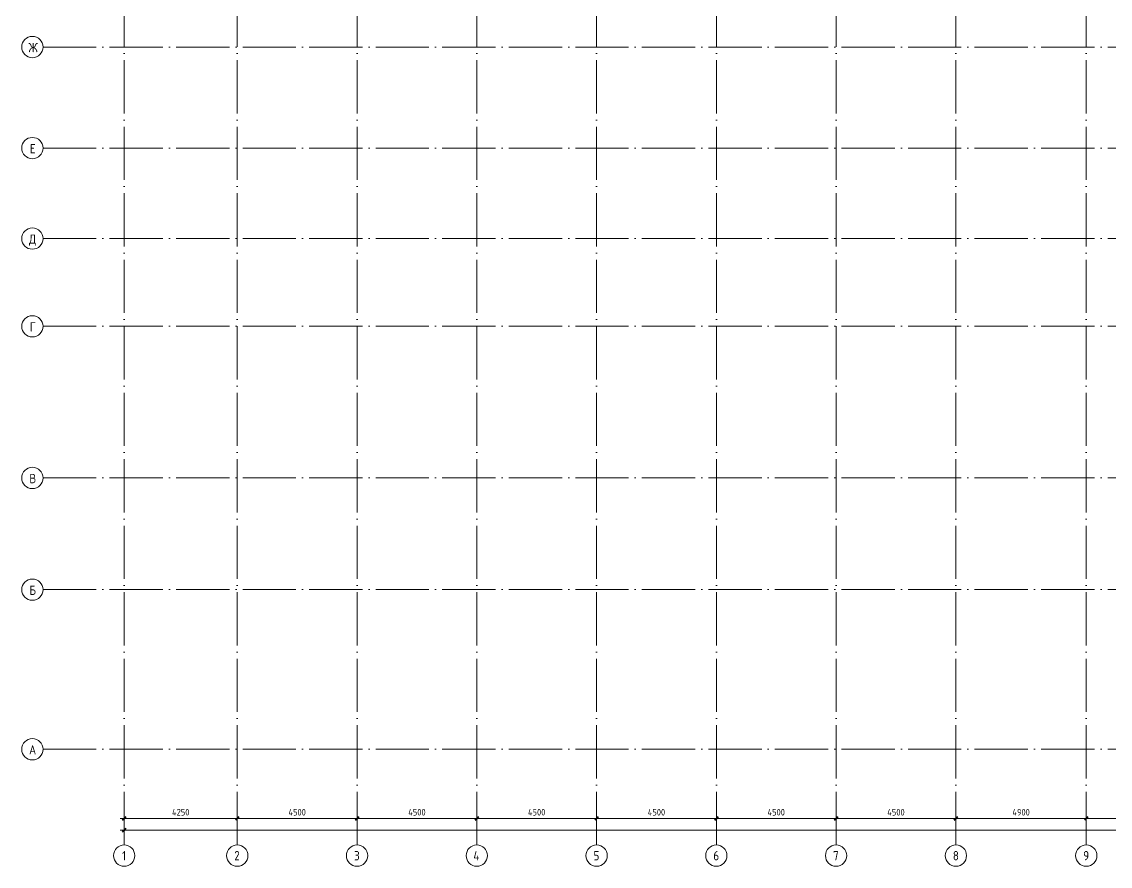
# Model space of a CAD drawing. Header units: millimetres. Extents: x -4370 to 196781, y -4577 to 61202.
# Drawn here: x -3848 to 37050, y -4373 to 27375 of the extents above; entities that cross this region are included whole.
import ezdxf

# ---------------------------------------------------------------- set-up
doc = ezdxf.new("R2010")
doc.units = ezdxf.units.MM
doc.linetypes.add('ADSK_Линия сетки', pattern=[2500, 2000, -250, 0, -250])
for name, color, linetype, lineweight in [('A-____-____-DIMS', 211, 'Continuous', 9), ('A-____-____-DIMS-100', 211, 'Continuous', 9), ('S-GRID-____-IDEN', 1, 'Continuous', 20), ('S-GRID-____-OTLN', 1, 'Continuous', 9)]:
    doc.layers.add(name, color=color, linetype=linetype, lineweight=lineweight)
doc.styles.add('GOST Common', font='GOST_Common.ttf', dxfattribs={"width": 0.9, "height": 350})
doc.styles.add('GOST Common_1', font='GOST_Common.ttf', dxfattribs={"width": 0.9, "height": 250})
doc.dimstyles.new('ADSK_Основной_2_5_мм_Округление_до_10_мм', dxfattribs={"dimscale": 304.8, "dimtxt": 0.824897, "dimasz": 0.463911, "dimexe": 0.492126, "dimexo": 0.001615, "dimgap": 0.098425, "dimtad": 1, "dimdec": 0, "dimlfac": 304.8, "dimrnd": 10, "dimdsep": 46, "dimtxsty": 'GOST Common_1', "dimblk1": 'OBLIQUE', "dimblk2": 'OBLIQUE', "dimsah": 1, "dimcen": 0.09, "dimdle": 0.492126, "dimazin": 2, "dimtfac": 1, "dimtdec": 4, "dimtix": 1, "dimtmove": 0, "dimatfit": 3, "dimfxl": 1, "dimtvp": 1, "dimtolj": 1, "dimtzin": 0, "dimlwd": 20, "dimlwe": 20, "dimarcsym": 2})

# ---------------------------------------------------------------- blocks, each defined once
blk = doc.blocks.new('Ось сетки - Круг_Ø8 мм-8258-О_АИ_ПП_0_000_Целиком')
at = {"layer": 'S-GRID-____-IDEN'}
for start, end in [(360, 180), (180, 360)]:
    blk.add_arc((0, 0), 4, start, end, dxfattribs=at)
blk = doc.blocks.new('DIMBLOCK35-О_АИ_ПП_0_000_Целиком')
at = {"layer": 'A-____-____-DIMS-100', "lineweight": 20}
for p, q in [((-150, -3013), (152900, -3013)), ((0, -3063), (0, -2863)), ((0, -3013), (0, -3063)), ((152750, -3063), (152750, -2863)), ((152750, -3013), (152750, -3063))]:
    blk.add_line(p, q, dxfattribs=at)
at = {"layer": 'A-____-____-DIMS-100', "lineweight": 40}
for p, q in [((0, -3013), (-71, -3084)), ((0, -3013), (71, -2942)), ((152750, -3013), (152679, -3084)), ((152750, -3013), (152821, -2942))]:
    blk.add_line(p, q, dxfattribs=at)
at = {"layer": 'A-____-____-DIMS-100', "color": 0, "lineweight": 20, "insert": (75925, -2656), "char_height": 250, "width": 1079.01, "attachment_point": 1, "line_spacing_factor": 1.022761, "style": 'GOST Common_1'}
blk.add_mtext('152750', dxfattribs=at)
blk = doc.blocks.new('_Oblique')
at = {"color": 0, "linetype": 'ByBlock', "lineweight": -2}
blk.add_line((-0.5, -0.5), (0.5, 0.5), dxfattribs=at)
blk = doc.blocks.new('DIMBLOCK70-О_АИ_ПП_0_000_Целиком')
at = {"layer": 'A-____-____-DIMS-100', "lineweight": 40}
for p, q in [((36150, -2573), (36079, -2643)), ((36150, -2573), (36221, -2502)), ((41050, -2573), (40979, -2643)), ((41050, -2573), (41121, -2502))]:
    blk.add_line(p, q, dxfattribs=at)
at = {"layer": 'A-____-____-DIMS-100', "lineweight": 20}
for p, q in [((36150, -2523), (36150, -2723)), ((36150, -2573), (36150, -2523)), ((41050, -2573), (36150, -2573)), ((41050, -2523), (41050, -2723)), ((41050, -2573), (41050, -2523))]:
    blk.add_line(p, q, dxfattribs=at)
at = {"layer": 'A-____-____-DIMS-100', "color": 0, "lineweight": 20, "insert": (38274, -2216), "char_height": 250, "width": 782.41, "attachment_point": 1, "line_spacing_factor": 1.022761, "style": 'GOST Common_1'}
blk.add_mtext('4900', dxfattribs=at)
blk = doc.blocks.new('DIMBLOCK71-О_АИ_ПП_0_000_Целиком')
at = {"layer": 'A-____-____-DIMS-100', "lineweight": 40}
for p, q in [((31250, -2573), (31179, -2643)), ((31250, -2573), (31321, -2502)), ((36150, -2573), (36079, -2643)), ((36150, -2573), (36221, -2502))]:
    blk.add_line(p, q, dxfattribs=at)
at = {"layer": 'A-____-____-DIMS-100', "lineweight": 20}
for p, q in [((31250, -2523), (31250, -2723)), ((31250, -2573), (31250, -2523)), ((36150, -2573), (31250, -2573)), ((36150, -2523), (36150, -2723)), ((36150, -2573), (36150, -2523))]:
    blk.add_line(p, q, dxfattribs=at)
at = {"layer": 'A-____-____-DIMS-100', "color": 0, "lineweight": 20, "insert": (33374, -2216), "char_height": 250, "width": 782.41, "attachment_point": 1, "line_spacing_factor": 1.022761, "style": 'GOST Common_1'}
blk.add_mtext('4900', dxfattribs=at)
blk = doc.blocks.new('DIMBLOCK72-О_АИ_ПП_0_000_Целиком')
at = {"layer": 'A-____-____-DIMS-100', "lineweight": 40}
for p, q in [((26750, -2573), (26679, -2643)), ((26750, -2573), (26821, -2502)), ((31250, -2573), (31179, -2643)), ((31250, -2573), (31321, -2502))]:
    blk.add_line(p, q, dxfattribs=at)
at = {"layer": 'A-____-____-DIMS-100', "lineweight": 20}
for p, q in [((26750, -2523), (26750, -2723)), ((26750, -2573), (26750, -2523)), ((31250, -2573), (26750, -2573)), ((31250, -2523), (31250, -2723)), ((31250, -2573), (31250, -2523))]:
    blk.add_line(p, q, dxfattribs=at)
at = {"layer": 'A-____-____-DIMS-100', "color": 0, "lineweight": 20, "insert": (28674, -2216), "char_height": 250, "width": 782.41, "attachment_point": 1, "line_spacing_factor": 1.022761, "style": 'GOST Common_1'}
blk.add_mtext('4500', dxfattribs=at)
blk = doc.blocks.new('DIMBLOCK73-О_АИ_ПП_0_000_Целиком')
at = {"layer": 'A-____-____-DIMS-100', "lineweight": 40}
for p, q in [((22250, -2573), (22179, -2643)), ((22250, -2573), (22321, -2502)), ((26750, -2573), (26679, -2643)), ((26750, -2573), (26821, -2502))]:
    blk.add_line(p, q, dxfattribs=at)
at = {"layer": 'A-____-____-DIMS-100', "lineweight": 20}
for p, q in [((22250, -2523), (22250, -2723)), ((22250, -2573), (22250, -2523)), ((26750, -2573), (22250, -2573)), ((26750, -2523), (26750, -2723)), ((26750, -2573), (26750, -2523))]:
    blk.add_line(p, q, dxfattribs=at)
at = {"layer": 'A-____-____-DIMS-100', "color": 0, "lineweight": 20, "insert": (24174, -2216), "char_height": 250, "width": 782.41, "attachment_point": 1, "line_spacing_factor": 1.022761, "style": 'GOST Common_1'}
blk.add_mtext('4500', dxfattribs=at)
blk = doc.blocks.new('DIMBLOCK74-О_АИ_ПП_0_000_Целиком')
at = {"layer": 'A-____-____-DIMS-100', "lineweight": 40}
for p, q in [((17750, -2573), (17679, -2643)), ((17750, -2573), (17821, -2502)), ((22250, -2573), (22179, -2643)), ((22250, -2573), (22321, -2502))]:
    blk.add_line(p, q, dxfattribs=at)
at = {"layer": 'A-____-____-DIMS-100', "lineweight": 20}
for p, q in [((17750, -2523), (17750, -2723)), ((17750, -2573), (17750, -2523)), ((22250, -2573), (17750, -2573)), ((22250, -2523), (22250, -2723)), ((22250, -2573), (22250, -2523))]:
    blk.add_line(p, q, dxfattribs=at)
at = {"layer": 'A-____-____-DIMS-100', "color": 0, "lineweight": 20, "insert": (19674, -2216), "char_height": 250, "width": 782.41, "attachment_point": 1, "line_spacing_factor": 1.022761, "style": 'GOST Common_1'}
blk.add_mtext('4500', dxfattribs=at)
blk = doc.blocks.new('DIMBLOCK75-О_АИ_ПП_0_000_Целиком')
at = {"layer": 'A-____-____-DIMS-100', "lineweight": 40}
for p, q in [((13250, -2573), (13179, -2643)), ((13250, -2573), (13321, -2502)), ((17750, -2573), (17679, -2643)), ((17750, -2573), (17821, -2502))]:
    blk.add_line(p, q, dxfattribs=at)
at = {"layer": 'A-____-____-DIMS-100', "lineweight": 20}
for p, q in [((13250, -2523), (13250, -2723)), ((13250, -2573), (13250, -2523)), ((17750, -2573), (13250, -2573)), ((17750, -2523), (17750, -2723)), ((17750, -2573), (17750, -2523))]:
    blk.add_line(p, q, dxfattribs=at)
at = {"layer": 'A-____-____-DIMS-100', "color": 0, "lineweight": 20, "insert": (15174, -2216), "char_height": 250, "width": 782.41, "attachment_point": 1, "line_spacing_factor": 1.022761, "style": 'GOST Common_1'}
blk.add_mtext('4500', dxfattribs=at)
blk = doc.blocks.new('DIMBLOCK76-О_АИ_ПП_0_000_Целиком')
at = {"layer": 'A-____-____-DIMS-100', "lineweight": 40}
for p, q in [((8750, -2573), (8679, -2643)), ((8750, -2573), (8821, -2502)), ((13250, -2573), (13179, -2643)), ((13250, -2573), (13321, -2502))]:
    blk.add_line(p, q, dxfattribs=at)
at = {"layer": 'A-____-____-DIMS-100', "lineweight": 20}
for p, q in [((8750, -2523), (8750, -2723)), ((8750, -2573), (8750, -2523)), ((13250, -2573), (8750, -2573)), ((13250, -2523), (13250, -2723)), ((13250, -2573), (13250, -2523))]:
    blk.add_line(p, q, dxfattribs=at)
at = {"layer": 'A-____-____-DIMS-100', "color": 0, "lineweight": 20, "insert": (10674, -2216), "char_height": 250, "width": 782.41, "attachment_point": 1, "line_spacing_factor": 1.022761, "style": 'GOST Common_1'}
blk.add_mtext('4500', dxfattribs=at)
blk = doc.blocks.new('DIMBLOCK77-О_АИ_ПП_0_000_Целиком')
at = {"layer": 'A-____-____-DIMS-100', "lineweight": 40}
for p, q in [((4250, -2573), (4179, -2643)), ((4250, -2573), (4321, -2502)), ((8750, -2573), (8679, -2643)), ((8750, -2573), (8821, -2502))]:
    blk.add_line(p, q, dxfattribs=at)
at = {"layer": 'A-____-____-DIMS-100', "lineweight": 20}
for p, q in [((4250, -2523), (4250, -2723)), ((4250, -2573), (4250, -2523)), ((8750, -2573), (4250, -2573)), ((8750, -2523), (8750, -2723)), ((8750, -2573), (8750, -2523))]:
    blk.add_line(p, q, dxfattribs=at)
at = {"layer": 'A-____-____-DIMS-100', "color": 0, "lineweight": 20, "insert": (6174, -2216), "char_height": 250, "width": 782.41, "attachment_point": 1, "line_spacing_factor": 1.022761, "style": 'GOST Common_1'}
blk.add_mtext('4500', dxfattribs=at)
blk = doc.blocks.new('DIMBLOCK78-О_АИ_ПП_0_000_Целиком')
at = {"layer": 'A-____-____-DIMS-100', "lineweight": 20}
for p, q in [((4250, -2573), (-150, -2573)), ((0, -2523), (0, -2723)), ((0, -2573), (0, -2523)), ((4250, -2523), (4250, -2723)), ((4250, -2573), (4250, -2523))]:
    blk.add_line(p, q, dxfattribs=at)
at = {"layer": 'A-____-____-DIMS-100', "lineweight": 40}
for p, q in [((0, -2573), (-71, -2643)), ((0, -2573), (71, -2502)), ((4250, -2573), (4179, -2643)), ((4250, -2573), (4321, -2502))]:
    blk.add_line(p, q, dxfattribs=at)
at = {"layer": 'A-____-____-DIMS-100', "color": 0, "lineweight": 20, "insert": (1799, -2216), "char_height": 250, "width": 782.41, "attachment_point": 1, "line_spacing_factor": 1.022761, "style": 'GOST Common_1'}
blk.add_mtext('4250', dxfattribs=at)

msp = doc.modelspace()

# ---------------------------------------------------------------- linework, layer by layer
at = {"layer": 'S-GRID-____-OTLN', "linetype": 'ADSK_Линия сетки'}
for p, q in [((0, -3572.657751), (0, 60644.999414)), ((4250, -3572.657751), (4250, 60644.999414)), ((8750, -3572.657751), (8750, 60644.999414)), ((13250, -3572.657751), (13250, 60644.999414)), ((17750, -3572.657751), (17750, 60644.999414)), ((22250, -3572.657751), (22250, 60644.999414)), ((26750, -3572.657751), (26750, 60644.999414)), ((31250, -3572.657751), (31250, 60644.999414)), ((36150, -3572.657751), (36150, 60644.999414)), ((-3047.723308, 26425.000586), (156348.554077, 26425.000586)), ((-3047.723308, 22625.000586), (156348.554077, 22625.000586)), ((-3047.723308, 19225.000586), (156348.554077, 19225.000586)), ((-3047.723308, 15925.000586), (156348.554077, 15925.000586)), ((-3047.723308, 10225.000586), (156348.554077, 10225.000586)), ((-3047.723308, 6025.000586), (156348.554077, 6025.000586)), ((-3047.723308, 25.000586), (156348.554077, 25.000586))]:
    msp.add_line(p, q, dxfattribs=at)

# ---------------------------------------------------------------- block references
at = {"layer": 'S-GRID-____-IDEN', "xscale": 99.99999999999993, "yscale": 99.99999999999993, "zscale": 99.99999999999993, "rotation": 269.9999999999994}
for p in [(-3447.723308, 26425.000586), (-3447.723308, 22625.000586), (-3447.723308, 19225.000586), (-3447.723308, 15925.000586), (-3447.723308, 10225.000586), (-3447.723308, 6025.000586), (-3447.723308, 25.000586)]:
    msp.add_blockref('Ось сетки - Круг_Ø8 мм-8258-О_АИ_ПП_0_000_Целиком', p, dxfattribs=at)
at = {"layer": 'S-GRID-____-IDEN', "xscale": 99.99999999999993, "yscale": 99.99999999999993, "zscale": 99.99999999999993}
for p in [(0, -3972.657751), (4250, -3972.657751), (8750, -3972.657751), (13250, -3972.657751), (17750, -3972.657751), (22250, -3972.657751), (26750, -3972.657751), (31250, -3972.657751), (36150, -3972.657751)]:
    msp.add_blockref('Ось сетки - Круг_Ø8 мм-8258-О_АИ_ПП_0_000_Целиком', p, dxfattribs=at)

# ---------------------------------------------------------------- texts
at = {"layer": 'S-GRID-____-IDEN', "lineweight": 9, "char_height": 350, "attachment_point": 1, "style": 'GOST Common'}
for s, insert, width in [('\\fGOST Common|b0|i0|c204|p34|;\\W.9;Ж', (-3593.896201, 26577.587499), 389.620125), ('\\fGOST Common|b0|i0|c204|p34|;\\W.9;Е', (-3546.196201, 22777.587499), 274.177125), ('\\fGOST Common|b0|i0|c204|p34|;\\W.9;Д', (-3575.896201, 19377.587499), 346.329), ('\\fGOST Common|b0|i0|c204|p34|;\\W.9;Г', (-3546.196201, 16077.587499), 274.177125), ('\\fGOST Common|b0|i0|c204|p34|;\\W.9;В', (-3561.046201, 10377.587499), 310.2530625), ('\\fGOST Common|b0|i0|c204|p34|;\\W.9;Б', (-3561.046201, 6177.587499), 310.2530625), ('\\fGOST Common|b0|i0|c204|p34|;\\W.9;А', (-3575.896201, 177.587499), 346.329), ('\\fGOST Common|b0|i0|c204|p34|;\\W.9;1', (-78.230663, -3800.124393), 187.594875), ('\\fGOST Common|b0|i0|c204|p34|;\\W.9;2', (4136.219337, -3800.124393), 274.177125), ('\\fGOST Common|b0|i0|c204|p34|;\\W.9;3', (8638.919337, -3800.124393), 266.9619375), ('\\fGOST Common|b0|i0|c204|p34|;\\W.9;4', (13121.369337, -3800.124393), 310.2530625), ('\\fGOST Common|b0|i0|c204|p34|;\\W.9;5', (17636.219337, -3800.124393), 274.177125), ('\\fGOST Common|b0|i0|c204|p34|;\\W.9;6', (22136.219337, -3800.124393), 274.177125), ('\\fGOST Common|b0|i0|c204|p34|;\\W.9;7', (26636.219337, -3800.124393), 274.177125), ('\\fGOST Common|b0|i0|c204|p34|;\\W.9;8', (31136.219337, -3800.124393), 274.177125), ('\\fGOST Common|b0|i0|c204|p34|;\\W.9;9', (36036.219337, -3800.124393), 274.177125)]:
    msp.add_mtext(s, dxfattribs=dict(at, insert=insert, width=width))

# ---------------------------------------------------------------- dimensions: what is measured, and where the dimension line sits
at = {"layer": 'A-____-____-DIMS', "lineweight": 20}
for base, p1, p2, override, picture, middle in [((0, -2572.657751), (4250, -2672.642649), (0, -2672.642649), {"dimpost": '<>', "dimfxl": 4250}, 'DIMBLOCK78-О_АИ_ПП_0_000_Целиком', (2125, -2417.657751)), ((4250, -2572.657751), (8750, -2672.642649), (4250, -2672.642649), {"dimpost": '<>', "dimfxl": 4500}, 'DIMBLOCK77-О_АИ_ПП_0_000_Целиком', (6500, -2417.657751)), ((8750, -2572.657751), (13250, -2672.642649), (8750, -2672.642649), {"dimpost": '<>', "dimfxl": 4500}, 'DIMBLOCK76-О_АИ_ПП_0_000_Целиком', (11000, -2417.657751)), ((13250, -2572.657751), (17750, -2672.642649), (13250, -2672.642649), {"dimpost": '<>', "dimfxl": 4500}, 'DIMBLOCK75-О_АИ_ПП_0_000_Целиком', (15500, -2417.657751)), ((17750, -2572.657751), (22250, -2672.642649), (17750, -2672.642649), {"dimpost": '<>', "dimfxl": 4500}, 'DIMBLOCK74-О_АИ_ПП_0_000_Целиком', (20000, -2417.657751)), ((22250, -2572.657751), (26750, -2672.642649), (22250, -2672.642649), {"dimpost": '<>', "dimfxl": 4500}, 'DIMBLOCK73-О_АИ_ПП_0_000_Целиком', (24500, -2417.657751)), ((26750, -2572.657751), (31250, -2672.642649), (26750, -2672.642649), {"dimpost": '<>', "dimfxl": 4500}, 'DIMBLOCK72-О_АИ_ПП_0_000_Целиком', (29000, -2417.657751)), ((31250, -2572.657751), (36150, -2672.642649), (31250, -2672.642649), {"dimpost": '<>', "dimfxl": 4900}, 'DIMBLOCK71-О_АИ_ПП_0_000_Целиком', (33700, -2417.657751)), ((36150, -2572.657751), (41050, -2672.642649), (36150, -2672.642649), {"dimpost": '<>', "dimfxl": 4900}, 'DIMBLOCK70-О_АИ_ПП_0_000_Целиком', (38600, -2417.657751)), ((152750.001, -3013.152518), (0, -2913.167619), (152750.001, -2913.167619), {"dimpost": '<>', "dimfxl": 152750.001}, 'DIMBLOCK35-О_АИ_ПП_0_000_Целиком', (76375.0005, -2858.152518))]:
    dim = msp.add_linear_dim(base=base, p1=p1, p2=p2, dimstyle='ADSK_Основной_2_5_мм_Округление_до_10_мм', override=override, dxfattribs=at)
    dim.commit()
    dim.dimension.update_dxf_attribs({"geometry": picture, "text_midpoint": middle})

doc.saveas('drawing.dxf')
